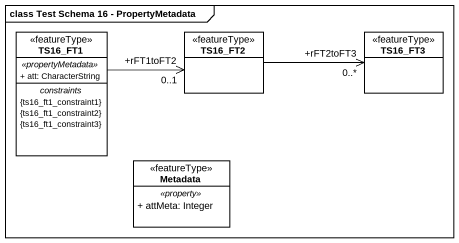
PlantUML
@startuml
mainframe class Test Schema 16 - PropertyMetadata
hide circle
hide empty members
skinparam classAttributeIconSize 0
class TS16_FT1 <<featureType>> {
  .. <<propertyMetadata>> ..
  + att: CharacterString
  -- constraints --
  {ts16_ft1_constraint1}
  {ts16_ft1_constraint2}
  {ts16_ft1_constraint3}
}
class TS16_FT2 <<featureType>>
class TS16_FT3 <<featureType>>
class Metadata <<featureType>> {
  .. <<property>> ..
  + attMeta: Integer
}
TS16_FT1 -right-> "+rFT1toFT2\n0..1" TS16_FT2
TS16_FT2 -right-> "+rFT2toFT3\n0..*" TS16_FT3
@enduml
